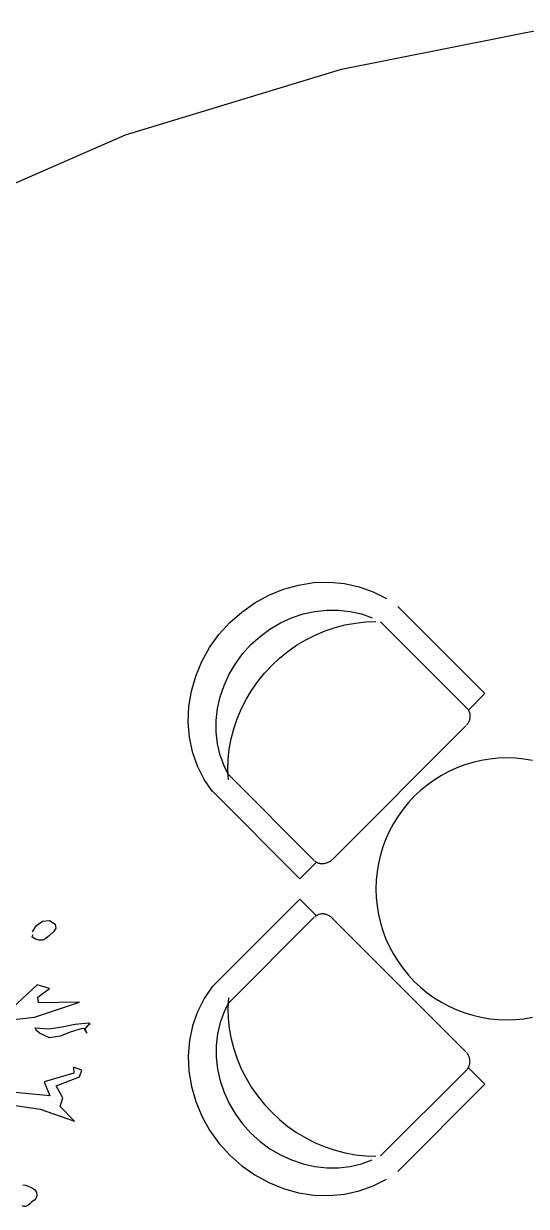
# Model space of a CAD drawing. Extents: x -81148 to 10972, y -53931 to 52487.
# Drawn here: x -32062 to -30909, y -25103 to -22393 of the extents above; entities that cross this region are included whole.
import ezdxf

# ---------------------------------------------------------------- set-up
doc = ezdxf.new("R2010")
doc.units = 0
doc.layers.get('0').update_dxf_attribs({"linetype": 'CONTINUOUS'})

msp = doc.modelspace()

# ---------------------------------------------------------------- linework, layer by layer
for p, q in [((-31333, -22497.5), (-30809.1, -22393.1)), ((-31828.1, -22647.5), (-31333, -22497.5)), ((-32279.4, -22845.5), (-31828.1, -22647.5)), ((-31466, -23689), (-31431.3, -23679.4)), ((-31431.3, -23679.4), (-31396.1, -23674)), ((-31396.1, -23674), (-31360.8, -23672.9)), ((-31360.8, -23672.9), (-31326.1, -23676.1)), ((-31326.1, -23676.1), (-31292.3, -23683.6)), ((-31292.3, -23683.6), (-31260.1, -23695.2)), ((-31531.6, -23720.2), (-31499.6, -23702.7)), ((-31499.6, -23702.7), (-31466, -23689)), ((-31260.1, -23695.2), (-31229.9, -23710.7)), ((-31561.7, -23741.3), (-31531.6, -23720.2)), ((-31421, -23745.8), (-31394.1, -23739.8)), ((-31394.1, -23739.8), (-31367, -23736.8)), ((-31367, -23736.8), (-31340, -23736.8)), ((-31340, -23736.8), (-31313.4, -23739.8)), ((-31313.4, -23739.8), (-31287.5, -23745.7)), ((-31004.3, -23928.3), (-31204.1, -23728.4)), ((-31613.9, -23793), (-31589.2, -23765.7)), ((-31589.2, -23765.7), (-31561.7, -23741.3)), ((-31497, -23780.4), (-31472.7, -23766.2)), ((-31472.7, -23766.2), (-31447.3, -23754.6)), ((-31447.3, -23754.6), (-31421, -23745.8)), ((-31324.6, -23770.9), (-31301.2, -23766.6)), ((-31301.2, -23766.6), (-31277.6, -23764.1)), ((-31287.5, -23745.7), (-31262.7, -23754.6)), ((-31277.6, -23764.1), (-31254, -23763.4)), ((-31046, -23961.4), (-31243.7, -23763.7)), ((-31635.3, -23822.9), (-31613.9, -23793)), ((-31519.7, -23797.1), (-31497, -23780.4)), ((-31414.8, -23805), (-31393.1, -23794)), ((-31393.1, -23794), (-31370.7, -23784.6)), ((-31370.7, -23784.6), (-31347.9, -23776.9)), ((-31347.9, -23776.9), (-31324.6, -23770.9)), ((-31559.7, -23837.1), (-31540.7, -23816.1)), ((-31540.7, -23816.1), (-31519.7, -23797.1)), ((-31455.9, -23831.6), (-31435.8, -23817.6)), ((-31435.8, -23817.6), (-31414.8, -23805)), ((-31653.1, -23854.8), (-31635.3, -23822.9)), ((-31576.3, -23859.8), (-31559.7, -23837.1)), ((-31492.9, -23863.9), (-31474.9, -23847.1)), ((-31474.9, -23847.1), (-31455.9, -23831.6)), ((-31667.1, -23888.3), (-31653.1, -23854.8)), ((-31590.6, -23884), (-31576.3, -23859.8)), ((-31509.7, -23881.8), (-31492.9, -23863.9)), ((-31677, -23922.9), (-31667.1, -23888.3)), ((-31602.2, -23909.5), (-31590.6, -23884)), ((-31539.2, -23921), (-31525.1, -23900.9)), ((-31525.1, -23900.9), (-31509.7, -23881.8)), ((-31682.7, -23958.1), (-31677, -23922.9)), ((-31611, -23935.8), (-31602.2, -23909.5)), ((-31551.8, -23942), (-31539.2, -23921)), ((-31042.1, -23966), (-31004.3, -23928.3)), ((-31617, -23962.7), (-31611, -23935.8)), ((-31562.8, -23963.7), (-31551.8, -23942)), ((-31684.2, -23993.4), (-31682.7, -23958.1)), ((-31620, -23989.8), (-31617, -23962.7)), ((-31572.2, -23986.1), (-31562.8, -23963.7)), ((-31046, -23961.4), (-31044.8, -23962.7)), ((-31044.8, -23962.7), (-31043.7, -23964.1)), ((-31043.7, -23964.1), (-31042.6, -23965.6)), ((-31042.6, -23965.6), (-31041.7, -23967.1)), ((-31041.7, -23967.1), (-31040.9, -23968.8)), ((-31040.9, -23968.8), (-31040.2, -23970.4)), ((-31040.2, -23970.4), (-31039.6, -23972.2)), ((-31039.6, -23972.2), (-31039.1, -23974)), ((-31039.1, -23974), (-31038.8, -23975.8)), ((-31038.6, -23983.2), (-31038.9, -23985.1)), ((-31038.8, -23975.8), (-31038.6, -23977.6)), ((-31038.6, -23977.6), (-31038.5, -23979.5)), ((-31038.5, -23981.4), (-31038.6, -23983.2)), ((-31038.5, -23979.5), (-31038.5, -23981.4)), ((-31681.4, -24028.2), (-31684.2, -23993.4)), ((-31620, -24016.8), (-31620, -23989.8)), ((-31585.9, -24032.1), (-31579.9, -24008.9)), ((-31579.9, -24008.9), (-31572.2, -23986.1)), ((-31354.7, -24309), (-31047.8, -24002)), ((-31045.2, -23999.1), (-31046.4, -24000.6)), ((-31044, -23997.5), (-31045.2, -23999.1)), ((-31042.9, -23995.9), (-31044, -23997.5)), ((-31042, -23994.2), (-31042.9, -23995.9)), ((-31041.1, -23992.5), (-31042, -23994.2)), ((-31040.4, -23990.7), (-31041.1, -23992.5)), ((-31039.8, -23988.8), (-31040.4, -23990.7)), ((-31039.3, -23987), (-31039.8, -23988.8)), ((-31038.9, -23985.1), (-31039.3, -23987)), ((-31674.3, -24062), (-31681.4, -24028.2)), ((-31617, -24043.4), (-31620, -24016.8)), ((-31590.2, -24055.6), (-31585.9, -24032.1)), ((-31663, -24094.4), (-31674.3, -24062)), ((-31611, -24069.3), (-31617, -24043.4)), ((-31592.6, -24079.2), (-31590.2, -24055.6)), ((-31602.2, -24094.1), (-31611, -24069.3)), ((-31593.3, -24102.7), (-31592.6, -24079.2)), ((-31050.5, -24091.7), (-31068.8, -24098.6)), ((-31031.7, -24086), (-31050.5, -24091.7)), ((-31012.6, -24081.5), (-31031.7, -24086)), ((-30993.2, -24078.3), (-31012.6, -24081.5)), ((-30973.7, -24076.4), (-30993.2, -24078.3)), ((-30954, -24075.7), (-30973.7, -24076.4)), ((-30934.4, -24076.4), (-30954, -24075.7)), ((-30914.9, -24078.3), (-30934.4, -24076.4)), ((-30895.5, -24081.5), (-30914.9, -24078.3)), ((-31647.8, -24124.8), (-31663, -24094.4)), ((-31590.6, -24117.5), (-31602.2, -24094.1)), ((-31592.2, -24126.1), (-31593.3, -24102.7)), ((-31395.4, -24310.8), (-31593.1, -24113.1)), ((-31104, -24115.9), (-31120.7, -24126.3)), ((-31086.7, -24106.7), (-31104, -24115.9)), ((-31068.8, -24098.6), (-31086.7, -24106.7)), ((-31628.8, -24152.8), (-31647.8, -24124.8)), ((-31136.7, -24137.7), (-31151.8, -24150.2)), ((-31120.7, -24126.3), (-31136.7, -24137.7)), ((-31428.5, -24352.5), (-31630.5, -24150.5)), ((-31166.2, -24163.6), (-31179.6, -24177.9)), ((-31151.8, -24150.2), (-31166.2, -24163.6)), ((-31192, -24193.1), (-31203.5, -24209.1)), ((-31179.6, -24177.9), (-31192, -24193.1)), ((-31213.8, -24225.7), (-31223.1, -24243.1)), ((-31203.5, -24209.1), (-31213.8, -24225.7)), ((-31223.1, -24243.1), (-31231.2, -24260.9)), ((-31238.1, -24279.3), (-31243.8, -24298.1)), ((-31231.2, -24260.9), (-31238.1, -24279.3)), ((-31354.7, -24309), (-31356.2, -24310.3)), ((-31243.8, -24298.1), (-31248.3, -24317.2)), ((-31428.5, -24352.5), (-31391.1, -24315.1)), ((-31392.7, -24313.1), (-31394.1, -24312)), ((-31391.2, -24314.2), (-31392.7, -24313.1)), ((-31389.6, -24315.1), (-31391.2, -24314.2)), ((-31388, -24315.9), (-31389.6, -24315.1)), ((-31386.3, -24316.6), (-31388, -24315.9)), ((-31384.6, -24317.2), (-31386.3, -24316.6)), ((-31382.8, -24317.7), (-31384.6, -24317.2)), ((-31381, -24318), (-31382.8, -24317.7)), ((-31379.2, -24318.2), (-31381, -24318)), ((-31377.3, -24318.3), (-31379.2, -24318.2)), ((-31375.4, -24318.3), (-31377.3, -24318.3)), ((-31373.5, -24318.2), (-31375.4, -24318.3)), ((-31371.7, -24317.9), (-31373.5, -24318.2)), ((-31369.8, -24317.5), (-31371.7, -24317.9)), ((-31367.9, -24317), (-31369.8, -24317.5)), ((-31366.1, -24316.4), (-31367.9, -24317)), ((-31364.3, -24315.6), (-31366.1, -24316.4)), ((-31362.6, -24314.8), (-31364.3, -24315.6)), ((-31360.9, -24313.8), (-31362.6, -24314.8)), ((-31359.2, -24312.8), (-31360.9, -24313.8)), ((-31357.7, -24311.6), (-31359.2, -24312.8)), ((-31356.2, -24310.3), (-31357.7, -24311.6)), ((-31251.5, -24336.6), (-31253.4, -24356.1)), ((-31248.3, -24317.2), (-31251.5, -24336.6)), ((-31253.4, -24356.1), (-31254, -24375.7)), ((-31254, -24375.7), (-31253.4, -24395.4)), ((-31428.5, -24399), (-31630.5, -24601)), ((-31428.5, -24399), (-31391.1, -24436.4)), ((-31253.4, -24395.4), (-31251.5, -24414.9)), ((-31251.5, -24414.9), (-31248.3, -24434.3)), ((-31395.4, -24440.7), (-31593.1, -24638.4)), ((-31392.7, -24438.4), (-31394.1, -24439.5)), ((-31391.2, -24437.4), (-31392.7, -24438.4)), ((-31389.6, -24436.4), (-31391.2, -24437.4)), ((-31388, -24435.6), (-31389.6, -24436.4)), ((-31386.3, -24434.9), (-31388, -24435.6)), ((-31384.6, -24434.3), (-31386.3, -24434.9)), ((-31382.8, -24433.9), (-31384.6, -24434.3)), ((-31381, -24433.5), (-31382.8, -24433.9)), ((-31379.2, -24433.3), (-31381, -24433.5)), ((-31377.3, -24433.2), (-31379.2, -24433.3)), ((-31375.4, -24433.2), (-31377.3, -24433.2)), ((-31373.5, -24433.3), (-31375.4, -24433.2)), ((-31371.7, -24433.6), (-31373.5, -24433.3)), ((-31369.8, -24434), (-31371.7, -24433.6)), ((-31367.9, -24434.5), (-31369.8, -24434)), ((-31366.1, -24435.1), (-31367.9, -24434.5)), ((-31364.3, -24435.9), (-31366.1, -24435.1)), ((-31362.6, -24436.7), (-31364.3, -24435.9)), ((-31360.9, -24437.7), (-31362.6, -24436.7)), ((-31359.2, -24438.7), (-31360.9, -24437.7)), ((-31357.7, -24439.9), (-31359.2, -24438.7)), ((-31356.2, -24441.2), (-31357.7, -24439.9)), ((-31354.7, -24442.5), (-31356.2, -24441.2)), ((-31354.7, -24442.5), (-31047.8, -24749.4)), ((-31248.3, -24434.3), (-31243.8, -24453.4)), ((-32041.3, -24474.3), (-32032.4, -24459.7)), ((-32032.4, -24459.7), (-32018, -24450.1)), ((-32018, -24450.1), (-32002.4, -24448.1)), ((-32002.4, -24448.1), (-31989.4, -24456.6)), ((-31987.9, -24465.5), (-31993.2, -24474.2)), ((-31989.4, -24456.6), (-31987.9, -24465.5)), ((-31243.8, -24453.4), (-31238.1, -24472.2)), ((-31238.1, -24472.2), (-31231.2, -24490.6)), ((-32041.9, -24486.2), (-32041.5, -24483.7)), ((-32034.7, -24491), (-32041.9, -24486.2)), ((-32041.5, -24483.7), (-32039.8, -24480.3)), ((-32026, -24493.4), (-32034.7, -24491)), ((-32017.5, -24493.1), (-32026, -24493.4)), ((-32010.6, -24489.8), (-32017.5, -24493.1)), ((-32001.9, -24482.4), (-32010.6, -24489.8)), ((-31993.2, -24474.2), (-32001.9, -24482.4)), ((-31231.2, -24490.6), (-31223.1, -24508.4)), ((-31223.1, -24508.4), (-31213.8, -24525.7)), ((-31213.8, -24525.7), (-31203.5, -24542.4)), ((-31203.5, -24542.4), (-31192, -24558.4)), ((-31192, -24558.4), (-31179.6, -24573.6)), ((-31179.6, -24573.6), (-31166.2, -24587.9)), ((-32030.5, -24595.5), (-32088, -24649.4)), ((-32002.1, -24604.1), (-32030.5, -24595.5)), ((-32029.1, -24624.2), (-32002.1, -24604.1)), ((-31628.8, -24598.8), (-31647.8, -24626.7)), ((-31166.2, -24587.9), (-31151.8, -24601.3)), ((-31151.8, -24601.3), (-31136.7, -24613.8)), ((-32036.8, -24669.5), (-31933.8, -24635)), ((-32027.6, -24637.2), (-32029.1, -24624.2)), ((-31933.8, -24635), (-32027.6, -24637.2)), ((-31647.8, -24626.7), (-31663, -24657.2)), ((-31590.6, -24634), (-31602.2, -24657.5)), ((-31592.2, -24625.4), (-31593.3, -24648.8)), ((-31136.7, -24613.8), (-31120.7, -24625.2)), ((-31120.7, -24625.2), (-31104, -24635.6)), ((-31663, -24657.2), (-31674.2, -24689.5)), ((-31602.2, -24657.5), (-31611, -24682.2)), ((-31593.3, -24648.8), (-31592.6, -24672.3)), ((-31104, -24635.6), (-31086.7, -24644.8)), ((-31086.7, -24644.8), (-31068.8, -24652.9)), ((-31068.8, -24652.9), (-31050.5, -24659.8)), ((-31050.5, -24659.8), (-31031.7, -24665.5)), ((-32097.1, -24676.6), (-32036.8, -24669.5)), ((-31973.3, -24691.7), (-31943.2, -24685.5)), ((-31943.2, -24685.5), (-31913.1, -24682.5)), ((-31909.4, -24684.7), (-31916, -24690.3)), ((-31913.1, -24682.5), (-31909.4, -24684.7)), ((-31674.2, -24689.5), (-31681.3, -24723.4)), ((-31611, -24682.2), (-31617, -24708.1)), ((-31592.6, -24672.3), (-31590.2, -24695.9)), ((-31031.7, -24665.5), (-31012.6, -24670)), ((-31012.6, -24670), (-30993.2, -24673.2)), ((-30993.2, -24673.2), (-30973.7, -24675.1)), ((-30973.7, -24675.1), (-30954, -24675.7)), ((-30954, -24675.7), (-30934.4, -24675.1)), ((-30934.4, -24675.1), (-30914.9, -24673.2)), ((-30914.9, -24673.2), (-30895.5, -24670)), ((-32033.7, -24697.7), (-32035.3, -24693.9)), ((-32035.3, -24693.9), (-32003.8, -24696.2)), ((-32031.3, -24700.7), (-32033.7, -24697.7)), ((-32025.4, -24706.1), (-32031.3, -24700.7)), ((-32002, -24716.7), (-32025.4, -24706.1)), ((-32003.8, -24696.2), (-31973.3, -24691.7)), ((-31977.6, -24712.9), (-32002, -24716.7)), ((-31952.6, -24703.1), (-31977.6, -24712.9)), ((-31927.5, -24695.9), (-31952.6, -24703.1)), ((-31923, -24696.5), (-31927.5, -24695.9)), ((-31919.9, -24698.9), (-31923, -24696.5)), ((-31916, -24690.3), (-31922, -24698)), ((-31922, -24698), (-31916.7, -24706.6)), ((-31918, -24702.5), (-31919.9, -24698.9)), ((-31916.7, -24706.6), (-31918, -24702.5)), ((-31617, -24708.1), (-31620, -24734.7)), ((-31590.2, -24695.9), (-31585.9, -24719.4)), ((-31681.3, -24723.4), (-31684.2, -24758.2)), ((-31620, -24734.7), (-31620, -24761.7)), ((-31585.9, -24719.4), (-31579.9, -24742.6)), ((-31579.9, -24742.6), (-31572.2, -24765.5)), ((-31684.2, -24758.2), (-31682.7, -24793.4)), ((-31620, -24761.7), (-31617, -24788.8)), ((-31572.2, -24765.5), (-31562.8, -24787.8)), ((-31045.2, -24752.4), (-31046.4, -24750.9)), ((-31044, -24754), (-31045.2, -24752.4)), ((-31042.9, -24755.6), (-31044, -24754)), ((-31042, -24757.3), (-31042.9, -24755.6)), ((-31041.1, -24759), (-31042, -24757.3)), ((-31040.4, -24760.8), (-31041.1, -24759)), ((-31039.8, -24762.7), (-31040.4, -24760.8)), ((-31039.3, -24764.5), (-31039.8, -24762.7)), ((-31038.9, -24766.4), (-31039.3, -24764.5)), ((-31038.6, -24768.3), (-31038.9, -24766.4)), ((-31038.5, -24770.1), (-31038.6, -24768.3)), ((-31038.4, -24772), (-31038.5, -24770.1)), ((-31928.2, -24790.8), (-31947.4, -24784.3)), ((-31947.4, -24784.3), (-31946.3, -24798.1)), ((-31933.8, -24806.7), (-31928.2, -24790.8)), ((-31682.7, -24793.4), (-31677, -24828.6)), ((-31617, -24788.8), (-31611, -24815.7)), ((-31562.8, -24787.8), (-31551.7, -24809.5)), ((-31046, -24790.1), (-31243.7, -24987.8)), ((-31046, -24790.1), (-31044.8, -24788.8)), ((-31044.8, -24788.8), (-31043.6, -24787.4)), ((-31043.6, -24787.4), (-31042.6, -24785.9)), ((-31042.6, -24785.9), (-31041.7, -24784.4)), ((-31042.1, -24785.5), (-31004.3, -24823.2)), ((-31041.7, -24784.4), (-31040.9, -24782.7)), ((-31040.9, -24782.7), (-31040.2, -24781.1)), ((-31040.2, -24781.1), (-31039.6, -24779.3)), ((-31039.6, -24779.3), (-31039.1, -24777.5)), ((-31039.1, -24777.5), (-31038.8, -24775.7)), ((-31038.8, -24775.7), (-31038.5, -24773.9)), ((-31038.5, -24773.9), (-31038.4, -24772)), ((-31946.3, -24798.1), (-32014.4, -24817.9)), ((-32014.4, -24817.9), (-32001.5, -24849.7)), ((-31987.2, -24826.8), (-31933.8, -24806.7)), ((-31611, -24815.7), (-31602.2, -24842)), ((-31551.7, -24809.5), (-31539.2, -24830.5)), ((-31004.3, -24823.2), (-31204.1, -25023.1)), ((-32001.5, -24849.7), (-32125.6, -24838)), ((-31971.8, -24854.5), (-31987.2, -24826.8)), ((-31677, -24828.6), (-31667, -24863.2)), ((-31602.2, -24842), (-31590.6, -24867.5)), ((-31539.2, -24830.5), (-31525.1, -24850.6)), ((-31525.1, -24850.6), (-31509.7, -24869.7)), ((-32143.3, -24863.1), (-32023.6, -24880.5)), ((-31977.5, -24874.5), (-31971.8, -24854.5)), ((-31944.7, -24907.9), (-31977.5, -24874.5)), ((-31667, -24863.2), (-31653.1, -24896.7)), ((-31590.6, -24867.5), (-31576.3, -24891.7)), ((-31509.7, -24869.7), (-31492.9, -24887.6)), ((-32023.6, -24880.5), (-31944.7, -24907.9)), ((-31653.1, -24896.7), (-31635.2, -24928.7)), ((-31576.3, -24891.7), (-31559.6, -24914.4)), ((-31492.9, -24887.6), (-31474.9, -24904.4)), ((-31474.9, -24904.4), (-31455.8, -24919.9)), ((-31635.2, -24928.7), (-31613.8, -24958.5)), ((-31559.6, -24914.4), (-31540.7, -24935.4)), ((-31455.8, -24919.9), (-31435.8, -24933.9)), ((-31613.8, -24958.5), (-31589.2, -24985.8)), ((-31540.7, -24935.4), (-31519.7, -24954.4)), ((-31519.7, -24954.4), (-31497, -24971.1)), ((-31435.8, -24933.9), (-31414.8, -24946.5)), ((-31414.8, -24946.5), (-31393.1, -24957.5)), ((-31393.1, -24957.5), (-31370.7, -24966.9)), ((-31589.2, -24985.8), (-31561.7, -25010.2)), ((-31497, -24971.1), (-31472.7, -24985.3)), ((-31472.7, -24985.3), (-31447.3, -24996.9)), ((-31370.7, -24966.9), (-31347.9, -24974.6)), ((-31347.9, -24974.6), (-31324.6, -24980.6)), ((-31324.6, -24980.6), (-31301.1, -24984.9)), ((-31301.1, -24984.9), (-31277.6, -24987.4)), ((-31277.6, -24987.4), (-31254, -24988.1)), ((-31561.7, -25010.2), (-31531.6, -25031.3)), ((-31447.3, -24996.9), (-31421, -25005.8)), ((-31421, -25005.8), (-31394.1, -25011.7)), ((-31394.1, -25011.7), (-31367, -25014.7)), ((-31367, -25014.7), (-31340, -25014.7)), ((-31340, -25014.7), (-31313.4, -25011.7)), ((-31313.4, -25011.7), (-31287.5, -25005.8)), ((-31287.5, -25005.8), (-31262.7, -24996.9)), ((-31531.6, -25031.3), (-31499.6, -25048.8)), ((-31260.1, -25056.4), (-31229.9, -25040.8)), ((-32063.3, -25053.6), (-32057, -25054.8)), ((-32057, -25054.8), (-32050.9, -25056.6)), ((-32050.9, -25056.6), (-32043.3, -25060.1)), ((-32043.3, -25060.1), (-32036.6, -25064.6)), ((-32036.6, -25064.6), (-32032, -25070.7)), ((-31499.6, -25048.8), (-31466, -25062.5)), ((-31466, -25062.5), (-31431.3, -25072.1)), ((-31326.1, -25075.4), (-31292.3, -25067.9)), ((-31292.3, -25067.9), (-31260.1, -25056.4)), ((-32043.3, -25093.5), (-32047.6, -25097.6)), ((-32035.7, -25088.1), (-32043.3, -25093.5)), ((-32033.5, -25085.4), (-32035.7, -25088.1)), ((-32031.9, -25082.2), (-32033.5, -25085.4)), ((-32032, -25070.7), (-32031, -25078.6)), ((-32031, -25078.6), (-32031.9, -25082.2)), ((-31431.3, -25072.1), (-31396.1, -25077.5)), ((-31396.1, -25077.5), (-31360.8, -25078.6)), ((-31360.8, -25078.6), (-31326.1, -25075.4)), ((-32060.8, -25103.2), (-32064.7, -25102.3)), ((-32057, -25103.2), (-32060.8, -25103.2)), ((-32051.9, -25101.1), (-32057, -25103.2)), ((-32047.6, -25097.6), (-32051.9, -25101.1))]:
    msp.add_line(p, q)

doc.saveas('drawing.dxf')
